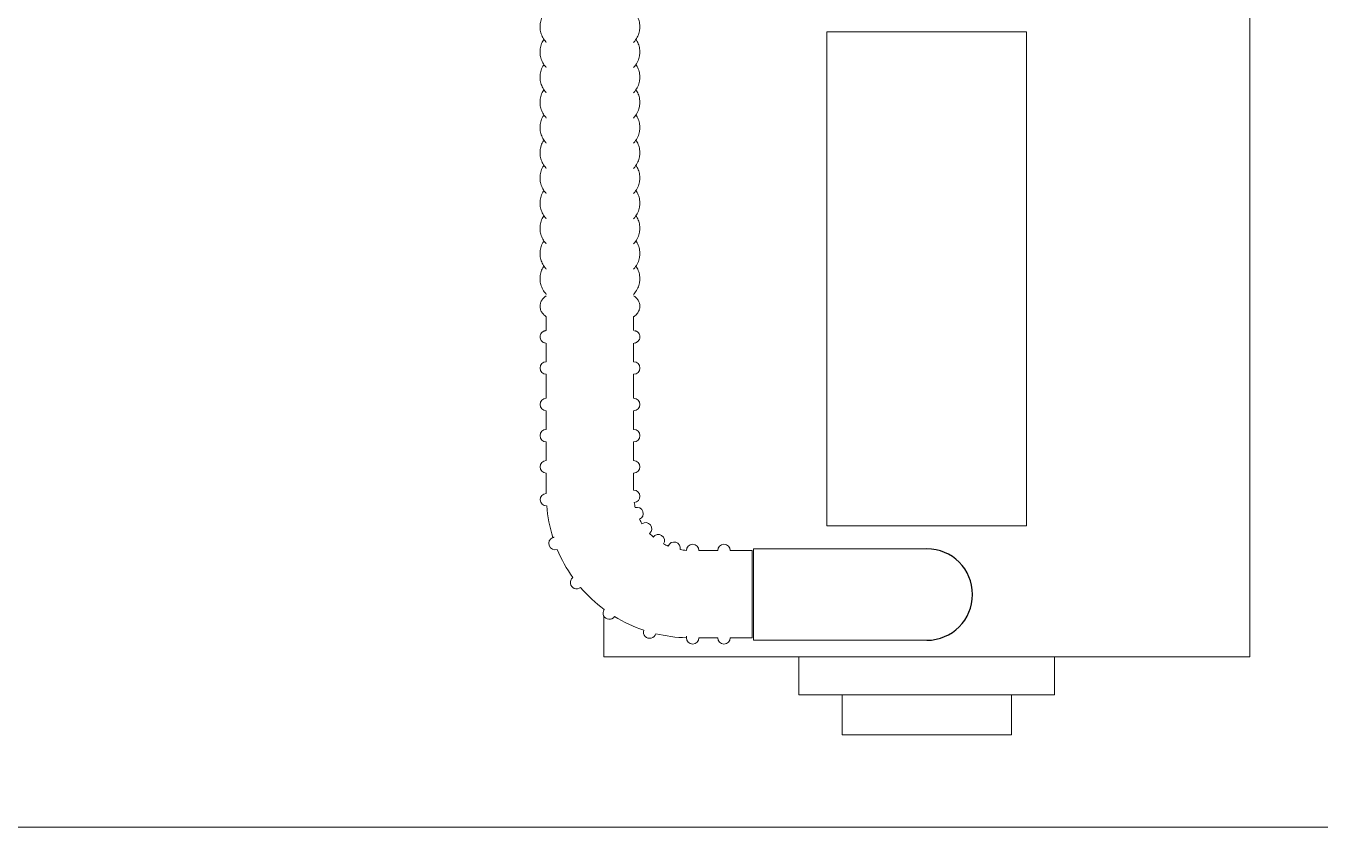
# Model space of a CAD drawing. Header units: inches. Extents: x 1.4 to 23.3, y 5.8 to 20.5.
# Drawn here: x 6.009 to 10.33, y 7.785 to 10.461 of the extents above; entities that cross this region are included whole.
import ezdxf

# ---------------------------------------------------------------- set-up
doc = ezdxf.new("R2010")
doc.units = ezdxf.units.IN
doc.header["$MEASUREMENT"] = 0

msp = doc.modelspace()

# ---------------------------------------------------------------- linework, layer by layer
at = {"color": 7, "linetype": 'Continuous', "lineweight": 15}
for p, q in [((8.683683, 10.441071), (8.683683, 8.791071)), ((9.35035, 10.441071), (8.683683, 10.441071)), ((9.35035, 10.441071), (9.35035, 8.791071)), ((7.746772, 9.489968), (7.746772, 9.443267)), ((8.038439, 9.443183), (8.038439, 9.48987)), ((9.35035, 8.791071), (8.683683, 8.791071)), ((8.434272, 8.709071), (8.434272, 8.417404)), ((8.438683, 8.714656), (9.017016, 8.714656)), ((8.438683, 8.409151), (8.438683, 8.714656)), ((8.21484, 8.422401), (8.21484, 8.417404)), ((9.017016, 8.409151), (8.438683, 8.409151)), ((9.779513, 8.35357), (7.938683, 8.35357)), ((10.09535, 8.35357), (9.779513, 8.35357)), ((9.318715, 8.226904), (8.590349, 8.226904)), ((9.443683, 8.226904), (9.318715, 8.226904)), ((9.216656, 8.093571), (8.734683, 8.093571)), ((9.299349, 8.093571), (9.216656, 8.093571)), ((5.64435, 7.785128), (12.611016, 7.785128))]:
    msp.add_line(p, q, dxfattribs=at)
at = {"color": 7, "linetype": 'Continuous', "lineweight": 15, "flags": 128}
msp.add_lwpolyline([(7.773099, 8.753449), (7.772067, 8.753073), (7.771171, 8.752746), (7.770411, 8.752468), (7.769788, 8.752241), (7.769303, 8.752063), (7.768957, 8.751938), (7.768749, 8.751861), (7.768679, 8.751836)], dxfattribs=at)
at = {"color": 7, "linetype": 'Continuous', "lineweight": 15}
for centre, radius, start, end in [((7.746772, 9.318186), 0.020833, 90, 270), ((8.038439, 9.318186), 0.020833, 270, 90), ((7.746772, 9.196571), 0.020833, 90, 270), ((8.038439, 9.196571), 0.020833, 270, 90), ((7.746772, 9.092404), 0.020833, 90, 270), ((8.038439, 9.092404), 0.020833, 270, 90), ((7.746772, 8.988237), 0.020833, 90, 270), ((8.038439, 8.988237), 0.020833, 270, 90), ((8.038571, 8.889541), 0.020833, 275.33333, 90.362535), ((7.747109, 8.878606), 0.020833, 92.148592, 272.148592), ((8.225939, 8.896571), 0.479167, 184.643888, 197.550794), ((8.225939, 8.896571), 0.1875, 188.462268, 193.702663), ((8.049806, 8.832277), 0.020833, 293.238261, 106.868784), ((8.225939, 8.896571), 0.1875, 206.389642, 211.615311), ((8.078103, 8.781241), 0.020833, 311.143193, 124.773715), ((7.775823, 8.732266), 0.020833, 110.053523, 290.053523), ((8.225939, 8.896571), 0.1875, 224.303924, 229.542369), ((8.12072, 8.741377), 0.020833, 329.048124, 145.863385), ((8.225939, 8.896571), 0.1875, 242.171306, 247.420747), ((8.173528, 8.716545), 0.020833, 346.953055, 160.583578), ((8.235673, 8.709071), 0.020833, 0, 180), ((8.33984, 8.709071), 0.020833, 0, 180), ((8.225939, 8.896571), 0.479167, 202.565227, 215.466832), ((8.225939, 8.896571), 0.1875, 260.067092, 266.623475), ((7.848137, 8.60184), 0.020833, 127.958454, 307.958454), ((7.810615, 8.650335), 0.040482, 307.612999, 308.254115), ((8.225939, 8.896571), 0.479167, 220.455028, 233.351347), ((7.957046, 8.499964), 0.020833, 145.863385, 325.863385), ((8.225939, 8.896571), 0.479167, 238.358749, 251.270689), ((8.092001, 8.436504), 0.020833, 163.768316, 343.768316), ((8.225939, 8.896571), 0.479167, 256.261927, 268.651946), ((8.235673, 8.417404), 0.020833, 180, 0), ((8.33984, 8.417404), 0.020833, 180, 0)]:
    msp.add_arc(centre, radius, start, end, dxfattribs=at)
msp.add_arc((9.017016, 8.561904), 0.152753, 270, 90)
for points in [[(10.09535, 8.72857), (10.09535, 11.051904)], [(7.746772, 9.401517), (7.746772, 9.33902)], [(8.038439, 9.33902), (8.038439, 9.401519)], [(7.746772, 9.297353), (7.746772, 9.217404)], [(8.038439, 9.217404), (8.038439, 9.297353)], [(7.746772, 9.175738), (7.746772, 9.113237)], [(8.038439, 9.113237), (8.038439, 9.175738)], [(7.746772, 9.071571), (7.746772, 9.009071)], [(8.038439, 9.009071), (8.038439, 9.071571)], [(7.746772, 8.967404), (7.746772, 8.899474)], [(8.038439, 8.910331), (8.038439, 8.967404)], [(10.09535, 8.35357), (10.09535, 8.72857)], [(8.319007, 8.709071), (8.256507, 8.709071)], [(8.434272, 8.709071), (8.360673, 8.709071)], [(7.938683, 8.513054), (7.938683, 8.509804)], [(7.938683, 8.490123), (7.938683, 8.35357)], [(8.256507, 8.417404), (8.319007, 8.417404)], [(8.360673, 8.417404), (8.434272, 8.417404)], [(8.590349, 8.35357), (8.590349, 8.226904)], [(9.443683, 8.226904), (9.443683, 8.35357)], [(8.734683, 8.226904), (8.734683, 8.093571)], [(9.299349, 8.093571), (9.299349, 8.226904)]]:
    msp.add_open_spline(points, degree=1, dxfattribs=at)
for points, knots in [([(7.739469, 10.500092), (7.738101, 10.498237), (7.732867, 10.491138), (7.727957, 10.477338), (7.72519, 10.459584), (7.727048, 10.442108), (7.732861, 10.425519), (7.740226, 10.413572), (7.745413, 10.407162), (7.746772, 10.405583)], [0, 0, 0, 0, 0.015988215, 0.06115326, 0.104590007, 0.146794161, 0.188659523, 0.231083276, 0.24529411, 0.24529411, 0.24529411, 0.24529411]), ([(8.059272, 10.458086), (8.059106, 10.461655), (8.058672, 10.470939), (8.05473, 10.485522), (8.04884, 10.495599), (8.045943, 10.500556)], [0, 0, 0, 0, 0.24086109, 0.62649118, 1, 1, 1, 1]), ([(8.038439, 10.405578), (8.039741, 10.407092), (8.045225, 10.413857), (8.052907, 10.426565), (8.058422, 10.442946), (8.059018, 10.453564), (8.059272, 10.458086)], [0.862459358, 0.862459358, 0.862459358, 0.862459358, 0.876077946, 0.922263405, 0.966898053, 1, 1, 1, 1]), ([(7.739469, 10.415955), (7.738101, 10.4141), (7.732867, 10.407001), (7.727957, 10.393202), (7.72519, 10.375447), (7.727048, 10.357971), (7.732861, 10.341381), (7.740226, 10.329436), (7.745413, 10.323025), (7.746772, 10.321446)], [0, 0, 0, 0, 0.015987788, 0.061153292, 0.104590041, 0.146793696, 0.188659519, 0.231082828, 0.245293777, 0.245293777, 0.245293777, 0.245293777]), ([(8.059272, 10.373949), (8.059106, 10.377518), (8.058672, 10.386802), (8.05473, 10.401385), (8.04884, 10.411462), (8.045943, 10.416419)], [0, 0, 0, 0, 0.24086209, 0.62649376, 1, 1, 1, 1]), ([(8.038439, 10.321441), (8.039741, 10.322955), (8.045225, 10.32972), (8.052907, 10.342427), (8.058422, 10.358809), (8.059018, 10.369427), (8.059272, 10.373949)], [0.862459005, 0.862459005, 0.862459005, 0.862459005, 0.876077483, 0.922262933, 0.966897571, 1, 1, 1, 1]), ([(7.739469, 10.331818), (7.738101, 10.329963), (7.732867, 10.322864), (7.727957, 10.309064), (7.72519, 10.29131), (7.727048, 10.273834), (7.732861, 10.257245), (7.740226, 10.245298), (7.745413, 10.238888), (7.746772, 10.237309)], [0, 0, 0, 0, 0.015988209, 0.061153705, 0.10458996, 0.146794098, 0.188659444, 0.231083182, 0.245294008, 0.245294008, 0.245294008, 0.245294008]), ([(8.059272, 10.289812), (8.059106, 10.293381), (8.058672, 10.302665), (8.05473, 10.317248), (8.04884, 10.327325), (8.045943, 10.332282)], [0, 0, 0, 0, 0.24086212, 0.62649385, 1, 1, 1, 1]), ([(8.038439, 10.237304), (8.039741, 10.238818), (8.045225, 10.245583), (8.052907, 10.258291), (8.058422, 10.274672), (8.059018, 10.28529), (8.059272, 10.289812)], [0.862459399, 0.862459399, 0.862459399, 0.862459399, 0.876077992, 0.922263435, 0.966898066, 1, 1, 1, 1]), ([(7.739469, 10.247681), (7.738101, 10.245826), (7.732867, 10.238727), (7.727957, 10.224928), (7.72519, 10.207173), (7.727048, 10.189697), (7.732861, 10.173107), (7.740226, 10.161162), (7.745413, 10.154751), (7.746772, 10.153172)], [0, 0, 0, 0, 0.015987782, 0.06115327, 0.104590003, 0.146793643, 0.188659451, 0.231082744, 0.245293698, 0.245293698, 0.245293698, 0.245293698]), ([(8.059272, 10.205675), (8.059106, 10.209244), (8.058672, 10.218528), (8.05473, 10.233111), (8.04884, 10.243188), (8.045943, 10.248145)], [0, 0, 0, 0, 0.24086311, 0.62649643, 1, 1, 1, 1]), ([(8.038439, 10.153167), (8.039741, 10.154681), (8.045225, 10.161446), (8.052907, 10.174153), (8.058422, 10.190535), (8.059018, 10.201153), (8.059272, 10.205675)], [0.862459044, 0.862459044, 0.862459044, 0.862459044, 0.876077528, 0.922262961, 0.966897583, 1, 1, 1, 1]), ([(7.739469, 10.163544), (7.738101, 10.161689), (7.732867, 10.15459), (7.727957, 10.14079), (7.72519, 10.123036), (7.727048, 10.10556), (7.732861, 10.088971), (7.740226, 10.077025), (7.745413, 10.070614), (7.746772, 10.069035)], [0, 0, 0, 0, 0.015988201, 0.061153678, 0.104589912, 0.146794031, 0.18865983, 0.231082656, 0.245293581, 0.245293581, 0.245293581, 0.245293581]), ([(8.059272, 10.121538), (8.059106, 10.125107), (8.058672, 10.134391), (8.05473, 10.148974), (8.04884, 10.159051), (8.045943, 10.164008)], [0, 0, 0, 0, 0.24085869, 0.62649216, 1, 1, 1, 1]), ([(8.038439, 10.06903), (8.039741, 10.070544), (8.045225, 10.077309), (8.052907, 10.090017), (8.058422, 10.106398), (8.059018, 10.117016), (8.059272, 10.121538)], [0.862458774, 0.862458774, 0.862458774, 0.862458774, 0.876077559, 0.92226298, 0.966897591, 1, 1, 1, 1]), ([(7.739469, 10.079407), (7.738101, 10.077552), (7.732867, 10.070453), (7.727957, 10.056654), (7.72519, 10.038899), (7.727048, 10.021423), (7.732861, 10.004834), (7.740226, 9.992888), (7.745413, 9.986477), (7.746772, 9.984898)], [0, 0, 0, 0, 0.015987786, 0.061153282, 0.104590025, 0.146793673, 0.188659961, 0.231082371, 0.245293263, 0.245293263, 0.245293263, 0.245293263]), ([(8.059272, 10.037401), (8.059106, 10.04097), (8.058672, 10.050254), (8.05473, 10.064837), (8.04884, 10.074914), (8.045943, 10.079871)], [0, 0, 0, 0, 0.24086311, 0.62649643, 1, 1, 1, 1]), ([(8.038439, 9.984894), (8.039741, 9.986407), (8.045225, 9.993172), (8.052907, 10.005879), (8.058422, 10.022261), (8.059018, 10.032879), (8.059272, 10.037401)], [0.862459053, 0.862459053, 0.862459053, 0.862459053, 0.876077934, 0.92226294, 0.966897099, 1, 1, 1, 1]), ([(7.739469, 9.99527), (7.738101, 9.993414), (7.732867, 9.986316), (7.727957, 9.972516), (7.725189, 9.954762), (7.727048, 9.937286), (7.732861, 9.920696), (7.740226, 9.908751), (7.745413, 9.90234), (7.746772, 9.900761)], [0, 0, 0, 0, 0.015987792, 0.061153308, 0.104590068, 0.146793244, 0.188660019, 0.231082446, 0.245293338, 0.245293338, 0.245293338, 0.245293338]), ([(8.059272, 9.953264), (8.059106, 9.956833), (8.058672, 9.966118), (8.05473, 9.9807), (8.04884, 9.990777), (8.045943, 9.995735)], [0, 0, 0, 0, 0.24086555, 0.62649554, 1, 1, 1, 1]), ([(8.038439, 9.900757), (8.039741, 9.90227), (8.045225, 9.909035), (8.052907, 9.921742), (8.058422, 9.938124), (8.059018, 9.948742), (8.059272, 9.953264)], [0.862458961, 0.862458961, 0.862458961, 0.862458961, 0.876077442, 0.922262924, 0.966897575, 1, 1, 1, 1]), ([(7.739469, 9.911134), (7.738101, 9.909278), (7.732868, 9.902179), (7.727957, 9.88838), (7.72519, 9.870626), (7.727048, 9.853149), (7.732861, 9.83656), (7.740226, 9.824614), (7.745413, 9.818203), (7.746772, 9.816624)], [0, 0, 0, 0, 0.015989066, 0.061153121, 0.104590296, 0.146793914, 0.188659689, 0.231082926, 0.245294057, 0.245294057, 0.245294057, 0.245294057]), ([(8.059272, 9.869127), (8.059106, 9.872696), (8.058672, 9.88198), (8.05473, 9.896564), (8.04884, 9.90664), (8.045943, 9.911598)], [0, 0, 0, 0, 0.24085872, 0.62648787, 1, 1, 1, 1]), ([(8.038439, 9.816619), (8.039741, 9.818133), (8.045225, 9.824898), (8.052907, 9.837606), (8.058422, 9.853987), (8.059018, 9.864605), (8.059272, 9.869127)], [0.862458146, 0.862458146, 0.862458146, 0.862458146, 0.876076712, 0.922263002, 0.966896643, 1, 1, 1, 1]), ([(7.739469, 9.826996), (7.738101, 9.825141), (7.732867, 9.818043), (7.727957, 9.804242), (7.72519, 9.786489), (7.727048, 9.769012), (7.732861, 9.752423), (7.740226, 9.740476), (7.745413, 9.734066), (7.746772, 9.732487)], [0, 0, 0, 0, 0.015987784, 0.061152808, 0.104590022, 0.146794156, 0.188659499, 0.231082775, 0.245293864, 0.245293864, 0.245293864, 0.245293864]), ([(8.059272, 9.78499), (8.059106, 9.788559), (8.058672, 9.797843), (8.05473, 9.812426), (8.04884, 9.822503), (8.045943, 9.82746)], [0, 0, 0, 0, 0.24085433, 0.62648786, 1, 1, 1, 1]), ([(8.038439, 9.732483), (8.039741, 9.733996), (8.045225, 9.740761), (8.052907, 9.753468), (8.058422, 9.76985), (8.059018, 9.780469), (8.059272, 9.78499)], [0.862458791, 0.862458791, 0.862458791, 0.862458791, 0.876077491, 0.922262492, 0.966897592, 1, 1, 1, 1]), ([(7.739469, 9.742859), (7.738101, 9.741004), (7.732867, 9.733905), (7.727957, 9.720106), (7.72519, 9.702351), (7.727048, 9.684875), (7.732861, 9.668285), (7.740226, 9.65634), (7.745413, 9.649929), (7.746772, 9.64835)], [0, 0, 0, 0, 0.015987797, 0.061153327, 0.104590102, 0.146794271, 0.188659648, 0.231082546, 0.245293485, 0.245293485, 0.245293485, 0.245293485]), ([(8.059272, 9.700853), (8.059106, 9.704422), (8.058672, 9.713706), (8.05473, 9.728289), (8.04884, 9.738365), (8.045943, 9.743323)], [0, 0, 0, 0, 0.24085767, 0.6264895, 1, 1, 1, 1]), ([(8.038439, 9.648346), (8.039741, 9.649859), (8.045225, 9.656624), (8.052907, 9.669331), (8.058422, 9.685713), (8.059018, 9.696331), (8.059272, 9.700853)], [0.862459443, 0.862459443, 0.862459443, 0.862459443, 0.876077864, 0.922262904, 0.966898041, 1, 1, 1, 1]), ([(7.739469, 9.658723), (7.738101, 9.656867), (7.732867, 9.649768), (7.727957, 9.635968), (7.72519, 9.618215), (7.727048, 9.600738), (7.732861, 9.584149), (7.740226, 9.572203), (7.745413, 9.565792), (7.746772, 9.564213)], [0, 0, 0, 0, 0.015988631, 0.061154125, 0.10458989, 0.146794026, 0.18865937, 0.231083105, 0.245294099, 0.245294099, 0.245294099, 0.245294099]), ([(8.059272, 9.616716), (8.059106, 9.620285), (8.058672, 9.62957), (8.05473, 9.644153), (8.04884, 9.654229), (8.045943, 9.659187)], [0, 0, 0, 0, 0.24086452, 0.62649287, 1, 1, 1, 1]), ([(8.038439, 9.564209), (8.039741, 9.565722), (8.045225, 9.572487), (8.052907, 9.585194), (8.058422, 9.601576), (8.059018, 9.612194), (8.059272, 9.616716)], [0.862459559, 0.862459559, 0.862459559, 0.862459559, 0.876077962, 0.922262966, 0.966898067, 1, 1, 1, 1]), ([(7.746772, 9.559607), (7.744162, 9.55774), (7.73803, 9.553353), (7.731218, 9.544585), (7.726384, 9.533504), (7.72541, 9.52144), (7.728458, 9.509858), (7.734815, 9.499699), (7.741395, 9.493306), (7.745762, 9.489969), (7.746772, 9.489236)], [0, 0, 0, 0, 0.027502995, 0.064624951, 0.098094633, 0.130541146, 0.164444779, 0.198078863, 0.234892003, 0.245602301, 0.245602301, 0.245602301, 0.245602301]), ([(8.059272, 9.524657), (8.059002, 9.527942), (8.058404, 9.535208), (8.053415, 9.545356), (8.046734, 9.553701), (8.040936, 9.557902), (8.038439, 9.559711)], [0, 0, 0, 0, 0.22529753, 0.4983085, 0.78390156, 1, 1, 1, 1]), ([(8.038439, 9.489236), (8.039012, 9.489652), (8.043361, 9.492901), (8.05011, 9.49923), (8.056701, 9.509774), (8.059104, 9.518645), (8.059243, 9.523593), (8.059272, 9.524657)], [0.876627642, 0.876627642, 0.876627642, 0.876627642, 0.882698963, 0.923384521, 0.958366018, 0.991048129, 1, 1, 1, 1]), ([(7.746772, 9.443334), (7.746561, 9.443324), (7.745731, 9.443286), (7.744815, 9.44318), (7.743005, 9.44291), (7.740652, 9.442357), (7.736972, 9.44095), (7.732547, 9.437983), (7.72837, 9.432917), (7.725823, 9.42613), (7.725828, 9.418687), (7.728173, 9.412269), (7.731719, 9.407633), (7.735464, 9.404665), (7.738885, 9.402963), (7.741416, 9.40216), (7.742835, 9.401843), (7.743328, 9.401766), (7.743503, 9.401738)], [0, 0, 0, 0, 0.03293437, 0.12913492, 0.1801571, 0.22244117, 0.27316067, 0.34821808, 0.43230384, 0.52843653, 0.62754618, 0.71854195, 0.79235181, 0.85500431, 0.90733324, 0.94749507, 0.98130864, 1, 1, 1, 1]), ([(8.041323, 9.401667), (8.041847, 9.401753), (8.042821, 9.401911), (8.045788, 9.402733), (8.049814, 9.404629), (8.054269, 9.408313), (8.057972, 9.414003), (8.059216, 9.419118), (8.059266, 9.421974), (8.059272, 9.422353)], [0, 0, 0, 0, 0.1167411, 0.21672945, 0.35779079, 0.533997, 0.74039569, 0.96559095, 1, 1, 1, 1]), ([(8.059272, 9.422353), (8.058999, 9.42492), (8.058506, 9.429556), (8.055209, 9.435123), (8.051508, 9.438819), (8.047863, 9.441077), (8.04486, 9.442249), (8.042815, 9.442777), (8.042039, 9.442915), (8.041654, 9.442984)], [0, 0, 0, 0, 0.2378377, 0.42941247, 0.58951006, 0.72529477, 0.83446864, 0.91780246, 1, 1, 1, 1])]:
    msp.add_open_spline(points, degree=3, knots=knots, dxfattribs=at)

doc.saveas('drawing.dxf')
